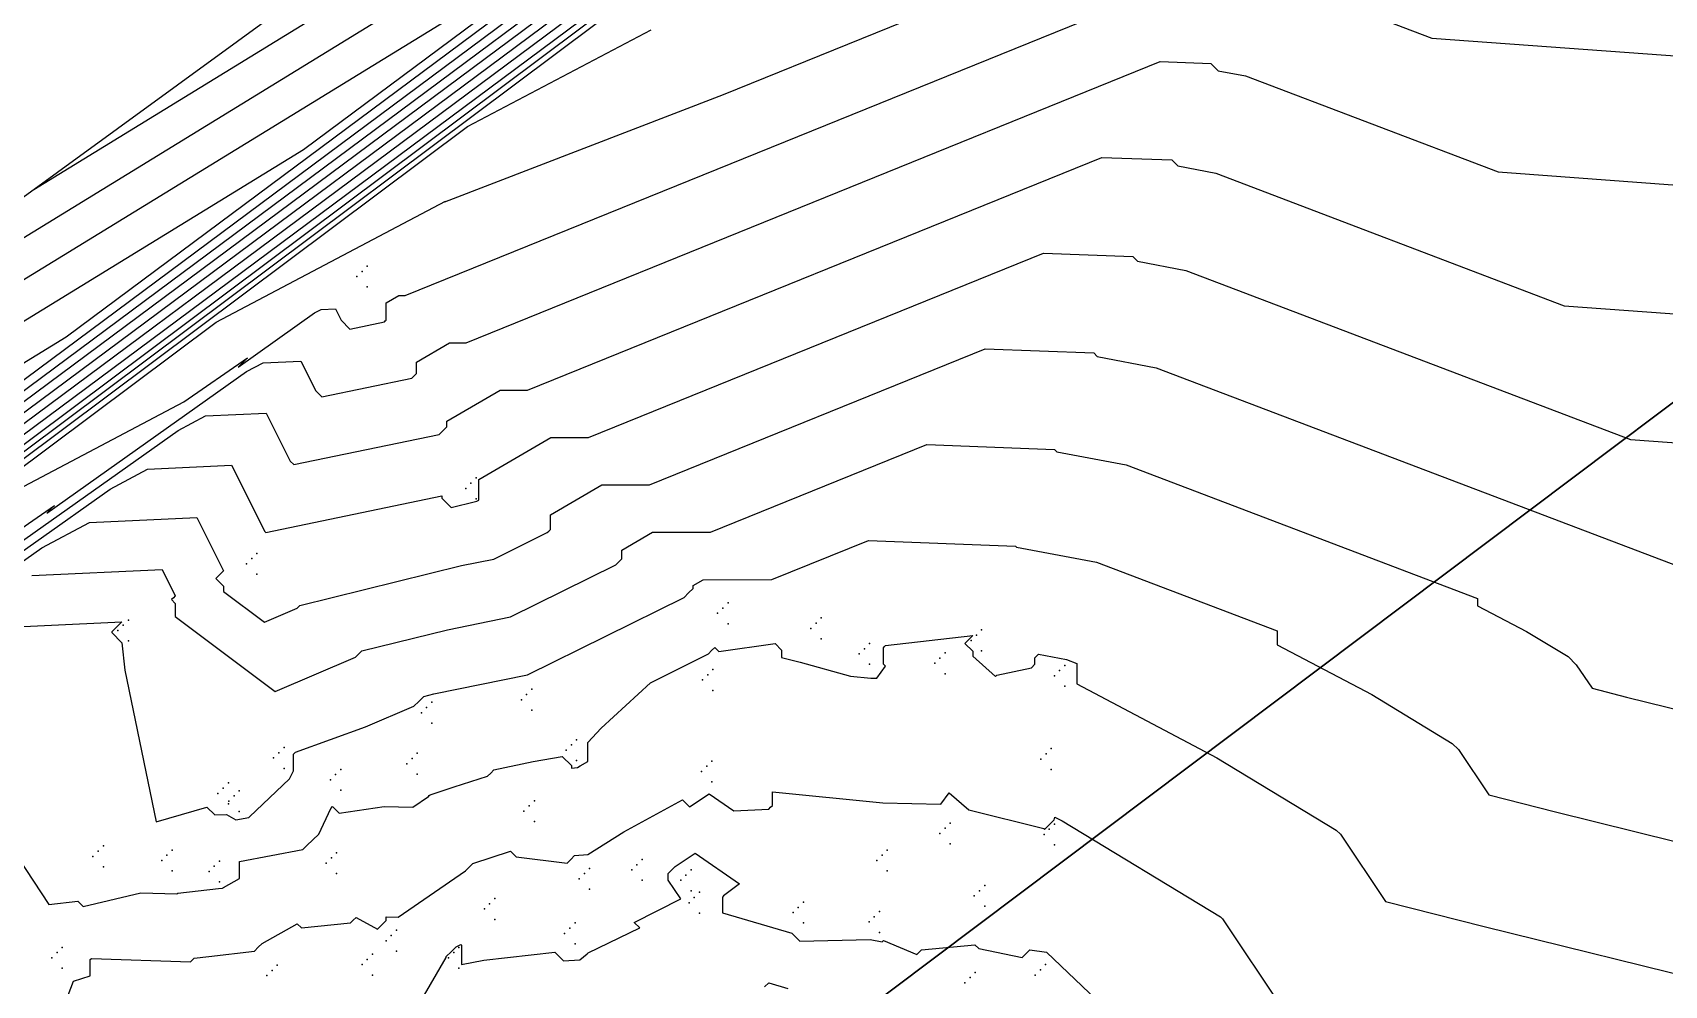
# Model space of a CAD drawing. Header units: metres. Extents: x 419582 to 423558, y 4805372 to 4807539.
# Drawn here: x 422916.14 to 422947.49, y 4807351.34 to 4807369.65 of the extents above; entities that cross this region are included whole.
import ezdxf

# ---------------------------------------------------------------- set-up
doc = ezdxf.new("R2010")
doc.units = ezdxf.units.M
for name, color, linetype in [('C-TINN', 4, 'Continuous'), ('C-TINN-BNDY', 110, 'Continuous'), ('C-TOPO-MAJR', 9, 'Continuous'), ('C-TOPO-MINR', 8, 'Continuous')]:
    doc.layers.add(name, color=color, linetype=linetype)

msp = doc.modelspace()

# ---------------------------------------------------------------- linework, layer by layer
at = {"color": 31, "lineweight": 30, "true_color": 0xffbd7a, "elevation": 1718.013}
msp.add_lwpolyline([(423449.834, 4807399.592), (423130.593, 4807500.114), (421950.92, 4806612.998), (421795.045, 4806430.988), (421305.015, 4806147.038), (421305.015, 4806147.038), (420630.083, 4805770.97), (419765.157, 4805549.54), (419617.356, 4805580.088)], dxfattribs=at)
at = {"layer": 'C-TINN', "color": 4, "linetype": 'Continuous', "lineweight": -3}
for p in [(422922.47, 4807365.06, 1729.38), (422922.57, 4807365.16, 1729.38), (422922.37, 4807364.96, 1729.38), (422922.57, 4807364.76, 1729.38), (422924.46, 4807360.89, 1732.96), (422924.56, 4807360.99, 1732.96), (422924.66, 4807361.09, 1732.96), (422924.66, 4807360.69, 1732.96), (422920.45, 4807359.64, 1733.31), (422920.25, 4807359.44, 1733.31), (422920.35, 4807359.54, 1733.31), (422920.45, 4807359.24, 1733.31), (422929.3, 4807358.49, 1736.49), (422929.4, 4807358.59, 1736.49), (422929.5, 4807358.69, 1736.49), (422931.29, 4807358.4, 1736.81), (422917.78, 4807358.16, 1735.97), (422917.88, 4807358.26, 1735.97), (422917.98, 4807358.36, 1735.97), (422929.5, 4807358.29, 1736.49), (422931.09, 4807358.2, 1736.81), (422931.19, 4807358.3, 1736.81), (422934.27, 4807358.07, 1736.87), (422934.37, 4807358.17, 1736.87), (422917.98, 4807357.96, 1735.97), (422931.29, 4807358, 1736.81), (422932.12, 4807357.81, 1736.89), (422932.22, 4807357.91, 1736.89), (422934.17, 4807357.97, 1736.87), (422934.37, 4807357.77, 1736.87), (422932.02, 4807357.71, 1736.89), (422932.22, 4807357.51, 1736.89), (422933.47, 4807357.53, 1737.41), (422933.57, 4807357.63, 1737.41), (422933.67, 4807357.73, 1737.41), (422935.97, 4807357.49, 1737.06), (422929.01, 4807357.21, 1737.33), (422929.11, 4807357.31, 1737.33), (422929.21, 4807357.41, 1737.33), (422933.67, 4807357.33, 1737.41), (422935.77, 4807357.29, 1737.06), (422935.87, 4807357.39, 1737.06), (422925.53, 4807356.83, 1736.25), (422925.63, 4807356.93, 1736.25), (422925.73, 4807357.03, 1736.25), (422929.21, 4807357.01, 1737.33), (422935.97, 4807357.09, 1737.06), (422923.61, 4807356.58, 1736.13), (422923.71, 4807356.68, 1736.13), (422923.81, 4807356.78, 1736.13), (422925.73, 4807356.63, 1736.25), (422923.81, 4807356.38, 1736.13), (422920.97, 4807355.91, 1735.81), (422926.49, 4807355.96, 1736.92), (422926.59, 4807356.06, 1736.92), (422935.71, 4807355.89, 1737.42), (422920.77, 4807355.71, 1735.81), (422920.87, 4807355.81, 1735.81), (422923.33, 4807355.6, 1736.7), (422923.43, 4807355.7, 1736.7), (422923.53, 4807355.8, 1736.7), (422926.39, 4807355.86, 1736.92), (422926.59, 4807355.66, 1736.92), (422929.19, 4807355.65, 1737.8), (422935.51, 4807355.69, 1737.42), (422935.61, 4807355.79, 1737.42), (422920.97, 4807355.51, 1735.81), (422921.86, 4807355.29, 1736.75), (422921.96, 4807355.39, 1736.75), (422922.06, 4807355.49, 1736.75), (422923.53, 4807355.4, 1736.7), (422928.99, 4807355.45, 1737.8), (422929.09, 4807355.55, 1737.8), (422929.19, 4807355.25, 1737.8), (422935.71, 4807355.49, 1737.42), (422919.7, 4807355.03, 1735.79), (422919.8, 4807355.13, 1735.79), (422919.9, 4807355.23, 1735.79), (422920.01, 4807354.98, 1735.82), (422920.11, 4807355.08, 1735.82), (422922.06, 4807355.09, 1736.75), (422919.9, 4807354.83, 1735.79), (422919.91, 4807354.88, 1735.82), (422920.11, 4807354.68, 1735.82), (422925.58, 4807354.69, 1737.57), (422925.68, 4807354.79, 1737.57), (422925.78, 4807354.89, 1737.57), (422925.78, 4807354.49, 1737.57), (422933.67, 4807354.36, 1738.15), (422933.77, 4807354.46, 1738.15), (422935.67, 4807354.34, 1738.05), (422935.77, 4807354.44, 1738.05), (422917.5, 4807354.02, 1736.18), (422933.57, 4807354.26, 1738.15), (422933.77, 4807354.06, 1738.15), (422935.57, 4807354.24, 1738.05), (422935.77, 4807354.04, 1738.05), (422917.3, 4807353.82, 1736.18), (422917.4, 4807353.92, 1736.18), (422918.62, 4807353.74, 1736.66), (422918.72, 4807353.84, 1736.66), (422918.82, 4807353.94, 1736.66), (422919.73, 4807353.73, 1736.9), (422921.78, 4807353.69, 1737.43), (422921.88, 4807353.79, 1737.43), (422921.98, 4807353.89, 1737.43), (422927.85, 4807353.76, 1738.42), (422932.36, 4807353.74, 1738.38), (422932.46, 4807353.84, 1738.38), (422932.56, 4807353.94, 1738.38), (422917.5, 4807353.62, 1736.18), (422918.82, 4807353.54, 1736.66), (422919.53, 4807353.53, 1736.9), (422919.63, 4807353.63, 1736.9), (422921.98, 4807353.49, 1737.43), (422926.64, 4807353.39, 1738.16), (422926.74, 4807353.49, 1738.16), (422926.84, 4807353.59, 1738.16), (422927.65, 4807353.56, 1738.42), (422927.75, 4807353.66, 1738.42), (422928.69, 4807353.46, 1739.28), (422928.79, 4807353.56, 1739.28), (422932.56, 4807353.54, 1738.38), (422919.73, 4807353.33, 1736.9), (422926.84, 4807353.19, 1738.16), (422927.85, 4807353.36, 1738.42), (422928.59, 4807353.36, 1739.28), (422928.79, 4807353.16, 1739.28), (422928.95, 4807353.13, 1739.12), (422934.23, 4807353.06, 1738.68), (422934.33, 4807353.16, 1738.68), (422934.43, 4807353.26, 1738.68), (422924.82, 4807352.81, 1738.51), (422924.92, 4807352.91, 1738.51), (422925.02, 4807353.01, 1738.51), (422928.75, 4807352.93, 1739.12), (422928.85, 4807353.03, 1739.12), (422930.75, 4807352.74, 1738.63), (422930.85, 4807352.84, 1738.63), (422930.95, 4807352.94, 1738.63), (422932.41, 4807352.76, 1738.86), (422934.43, 4807352.86, 1738.68), (422925.02, 4807352.61, 1738.51), (422926.46, 4807352.44, 1738.87), (422926.56, 4807352.54, 1738.87), (422928.95, 4807352.73, 1739.12), (422930.95, 4807352.54, 1738.63), (422932.21, 4807352.56, 1738.86), (422932.31, 4807352.66, 1738.86), (422922.93, 4807352.2, 1738.12), (422923.03, 4807352.3, 1738.12), (422923.13, 4807352.4, 1738.12), (422926.36, 4807352.34, 1738.87), (422926.56, 4807352.14, 1738.87), (422932.41, 4807352.36, 1738.86), (422916.51, 4807351.87, 1737.85), (422916.61, 4807351.97, 1737.85), (422916.71, 4807352.07, 1737.85), (422922.57, 4807351.84, 1738.48), (422922.67, 4807351.94, 1738.48), (422923.13, 4807352, 1738.12), (422924.13, 4807351.87, 1739.04), (422924.23, 4807351.97, 1739.04), (422924.33, 4807352.07, 1739.04), (422916.71, 4807351.67, 1737.85), (422920.64, 4807351.53, 1738.39), (422920.74, 4807351.63, 1738.39), (422920.84, 4807351.73, 1738.39), (422922.47, 4807351.74, 1738.48), (422922.67, 4807351.54, 1738.48), (422924.33, 4807351.67, 1739.04), (422934.15, 4807351.49, 1739.18), (422934.25, 4807351.59, 1739.18), (422935.4, 4807351.54, 1739.11), (422935.5, 4807351.64, 1739.11), (422935.6, 4807351.74, 1739.11), (422934.05, 4807351.39, 1739.18)]:
    msp.add_point(p, dxfattribs=at)
at = {"layer": 'C-TINN-BNDY', "color": 110, "linetype": 'Continuous', "lineweight": -3, "flags": 128}
msp.add_lwpolyline([(422687.35, 4807196.06), (422733.46, 4807229.97), (422816.89, 4807294.32), (422970.41, 4807406.15), (423032.94, 4807452.91), (423105.4, 4807508.16), (423127.06, 4807514.05), (423134.81, 4807515.9), (423155.26, 4807511.44), (423220.21, 4807493.91)], dxfattribs=at)
at = {"layer": 'C-TOPO-MAJR', "color": 9, "linetype": 'Continuous', "lineweight": -3, "flags": 128}
for points, elevation in [([(422881.2062112932, 4807341.170455374), (422912.2246420104, 4807360.198269323), (422950.1996835821, 4807388.438358209), (422950.1758626866, 4807388.414537313), (422950.1520417911, 4807388.390716419), (422950.1996835821, 4807388.343074627), (422952.2837655172, 4807382.831206897), (422958.7102545656, 4807377.363010515), (422968.9575022957, 4807369.47630854), (422968.9644811754, 4807369.46932966), (422969.2741463415, 4807369.283414634), (422969.2839024391, 4807369.273658536), (422969.2839024391, 4807368.893170731), (422974.3689626934, 4807364.489517744), (422977.6840516605, 4807363.874863468), (422977.6840516605, 4807363.580546126), (422975.9682384533, 4807361.140912998), (422979.8571743742, 4807362.602218923), (423080.256073487, 4807398.152817003)], 1720), ([(422916.1606739526, 4807366.632659381), (422935.0245471788, 4807378.204433381), (422958.1190865671, 4807395.378656717), (422958.0654149254, 4807395.324985075), (422958.0117432836, 4807395.271313434), (422958.1190865671, 4807395.163970149), (422962.8148, 4807382.745), (422966.1839679026, 4807379.87822911), (422971.5562167126, 4807375.743526171), (422971.6550229568, 4807375.644719927), (422976.0392297818, 4807373.012554557), (422976.1773555841, 4807372.874428755), (422976.1773555841, 4807372.75068036), (422977.8312010919, 4807371.31845314), (422985.776302583, 4807369.845343173), (422985.776302583, 4807369.698627306), (422984.9209774436, 4807368.482481203), (422991.0578532032, 4807370.788472635), (423057.8110086456, 4807394.425331412)], 1715), ([(422878.3886315789, 4807333.070390978), (422914.830755232, 4807360.331055505), (422919.0481785715, 4807362.554892858), (422920.269710145, 4807363.400837359), (422920.1796940418, 4807363.310821256), (422920.0896779388, 4807363.220805153), (422921.557693857, 4807364.260704935), (422921.6810198675, 4807364.326039735), (422921.9569802731, 4807364.339059181), (422922.0670992367, 4807364.120712468), (422922.2355470738, 4807363.952264631), (422922.8973184358, 4807364.089776536), (422922.9146368715, 4807364.107094971), (422922.9319553073, 4807364.124413407), (422922.9319553073, 4807364.455139665), (422923.1743037975, 4807364.59580872), (422923.2976446837, 4807364.59590848), (422938.9230094787, 4807370.930722749)], 1730), ([(422889.4247368421, 4807342.192105263), (422927.6734562212, 4807370.635714286)], 1725), ([(422940.0158918297, 4807370.683831992), (422943.0226798561, 4807369.540665468), (422947.868522484, 4807369.185053533)], 1730), ([(422916.1247284768, 4807359.213456954), (422918.6261760243, 4807359.331471927), (422918.8807142857, 4807358.826766917), (422918.8442481203, 4807358.790300752), (422918.8077819549, 4807358.753834587), (422918.8807142857, 4807358.680902256), (422918.8807142857, 4807358.426766917), (422920.80152, 4807356.98892), (422922.3437588653, 4807357.645886525), (422922.4036879433, 4807357.705815603), (422922.4636170213, 4807357.765744681), (422924.1129968454, 4807358.173785489), (422925.3234650456, 4807358.420577507), (422927.3414730878, 4807359.418611898), (422927.3992634561, 4807359.476402266), (422927.4570538243, 4807359.534192635), (422927.4570538243, 4807359.703031162), (422928.047721519, 4807360.045879044), (422929.1657469717, 4807360.046783311), (422933.3187440758, 4807361.730485782), (422935.7736, 4807361.6372), (422935.8176, 4807361.5932), (422937.150529344, 4807361.339758343), (422943.9006709265, 4807358.773386582), (422943.9006709265, 4807358.636645367), (422944.8385679612, 4807358.141456311), (422945.637578125, 4807357.657363282), (422945.79578125, 4807357.499160157), (422946.0977675276, 4807357.048671586), (422946.759340176, 4807356.880351907), (422948.3497392438, 4807356.487574968)], 1735), ([(422930.2026126126, 4807351.310900901), (422930.2818918919, 4807351.39018018), (422930.64725, 4807351.284375)], 1740)]:
    msp.add_lwpolyline(points, dxfattribs=dict(at, elevation=elevation))
at = {"layer": 'C-TOPO-MINR', "color": 8, "linetype": 'Continuous', "lineweight": -3, "flags": 128}
for points, elevation in [([(422888.1971038251, 4807346.262896175), (422916.7846230441, 4807363.799502134), (422951.7835641791, 4807389.826417911), (422951.7537731343, 4807389.796626866), (422951.7239820895, 4807389.766835821), (422951.7835641791, 4807389.707253732), (422954.3899724138, 4807382.813965518), (422960.2049972329, 4807377.866054233), (422969.4772451791, 4807370.729752067), (422969.5025895317, 4807370.704407713), (422970.6271630295, 4807370.029242619), (422970.662593068, 4807369.993812581), (422970.662593068, 4807369.664672657), (422975.0614103731, 4807365.855304822), (422979.3025018451, 4807365.068959409), (422979.3025018451, 4807364.804162362), (422977.7587862514, 4807362.609226638), (422982.09731014, 4807364.239469665), (423075.7670605187, 4807397.407319885)], 1719), ([(422895.187996357, 4807351.355336976), (422921.3446040777, 4807367.400734946), (422953.3674447761, 4807391.214477613), (422953.3316835821, 4807391.178716418), (422953.2959223881, 4807391.142955224), (422953.3674447761, 4807391.071432836), (422956.4961793103, 4807382.796724138), (422961.6997399004, 4807378.369097953), (422969.9969880625, 4807371.983195593), (422970.040697888, 4807371.939485767), (422971.9801797176, 4807370.775070603), (422972.0412836971, 4807370.713966624), (422972.0412836971, 4807370.436174583), (422975.7538580528, 4807367.221091902), (422980.9209520295, 4807366.263055351), (422980.9209520295, 4807366.027778598), (422979.5493340494, 4807364.077540279), (422984.3374459058, 4807365.876720408), (423071.2780475505, 4807396.661822767)], 1718), ([(422902.1788888889, 4807356.447777778), (422925.9045851114, 4807371.001967758), (422954.9513253731, 4807392.602537313), (422954.9095940298, 4807392.56080597), (422954.8678626866, 4807392.519074627), (422954.9513253731, 4807392.435611941), (422958.6023862069, 4807382.779482759), (422963.1944825678, 4807378.872141671), (422970.5167309458, 4807373.236639119), (422970.5788062442, 4807373.17456382), (422973.3331964057, 4807371.520898588), (422973.419974326, 4807371.434120668), (422973.419974326, 4807371.207676508), (422976.4463057325, 4807368.586878981), (422982.5394022141, 4807367.457151292), (422982.5394022141, 4807367.251394834), (422981.3398818475, 4807365.545853921), (422986.5775816716, 4807367.51397115), (423066.7890345822, 4807395.916325648)], 1717), ([(422909.1697814207, 4807361.54021858), (422930.4645661451, 4807374.60320057), (422956.5352059701, 4807393.990597015), (422956.4875044776, 4807393.942895522), (422956.4398029851, 4807393.89519403), (422956.5352059701, 4807393.799791045), (422960.7085931035, 4807382.762241379), (422964.6892252352, 4807379.37518539), (422971.0364738292, 4807374.490082645), (422971.1169146005, 4807374.409641873), (422974.6862130937, 4807372.266726572), (422974.7986649551, 4807372.154274711), (422974.7986649551, 4807371.979178434), (422977.1387534122, 4807369.95266606), (422984.1578523985, 4807368.651247232), (422984.1578523985, 4807368.47501107), (422983.1304296455, 4807367.014167562), (422988.8177174374, 4807369.151221893), (423062.3000216138, 4807395.170828531)], 1716), ([(422874.2153187614, 4807336.078014572), (422907.6646609767, 4807356.597036511), (422948.6158029851, 4807387.050298508)], 1721), ([(422867.2244262295, 4807330.98557377), (422903.1046799431, 4807352.995803699), (422947.0319223881, 4807385.662238806)], 1722), ([(422860.2335336976, 4807325.89313297), (422898.5446989094, 4807349.394570887), (422945.448041791, 4807384.274179105)], 1723), ([(422853.2426411657, 4807320.800692168), (422893.9847178758, 4807345.793338075), (422943.7195391705, 4807382.778571429)], 1724), ([(422884.8647558084, 4807338.590872452), (422911.6273732719, 4807358.492857143), (422934.1646951775, 4807375.351983622)], 1726), ([(422875.9044210526, 4807331.351593985), (422919.6642402184, 4807364.086287534), (422924.0723747681, 4807366.410686457), (422924.0653246753, 4807366.403636363), (422924.0582745826, 4807366.396586271), (422929.41, 4807368.459603961), (422940.0438625593, 4807372.770770142)], 1729), ([(422880.3047747748, 4807334.98963964), (422895.5812903226, 4807346.350000001), (422929.3312101911, 4807371.596751593)], 1727), ([(422879.5352073733, 4807334.207142857), (422924.4977252047, 4807367.841519563), (422928.0259925789, 4807369.701966605)], 1728), ([(422880.8728421053, 4807334.78918797), (422909.9972702457, 4807356.575823476), (422913.3678214286, 4807358.353107143), (422916.5595652174, 4807360.563478261), (422916.4856521739, 4807360.489565217), (422916.4117391304, 4807360.415652174), (422920.2475226586, 4807363.132809668), (422920.5697615894, 4807363.303523179), (422921.2908194234, 4807363.33754173), (422921.5785496183, 4807362.7670229), (422921.6961068703, 4807362.649465648), (422923.4252513967, 4807363.008770949), (422923.4705027933, 4807363.054022347), (422923.5157541899, 4807363.099273743), (422923.5157541899, 4807363.318268157), (422924.1489873418, 4807363.685822785), (422924.4712651413, 4807363.686083445), (422937.8021563981, 4807369.090675355), (422938.7759529412, 4807369.053670588), (422938.9140705882, 4807368.915552941), (422939.4428193326, 4807368.815017262), (422944.2942625899, 4807366.970521583), (422947.9070663812, 4807366.705396146)], 1731), ([(422883.3570526316, 4807336.507984962), (422905.1637852594, 4807352.820591447), (422907.6874642857, 4807354.151321429), (422912.8494202899, 4807357.726119163), (422912.791610306, 4807357.668309178), (422912.7338003221, 4807357.610499195), (422918.9373514602, 4807362.004914401), (422919.4585033113, 4807362.281006622), (422920.6246585736, 4807362.33602428), (422921.09, 4807361.413333333), (422921.1566666667, 4807361.346666667), (422923.9531843576, 4807361.927765363), (422924.0263687151, 4807362.000949721), (422924.0995530726, 4807362.074134078), (422924.0995530726, 4807362.181396648), (422925.1236708861, 4807362.77583685), (422925.6448855989, 4807362.776258412), (422936.6813033175, 4807367.250627962), (422938.0253647059, 4807367.199552941), (422938.1399529412, 4807367.084964707), (422938.8697468354, 4807366.946202532), (422945.5658453238, 4807364.400377698), (422947.9456102784, 4807364.225738758)], 1732), ([(422909.0558615137, 4807354.805346216), (422917.6271802618, 4807360.877019133), (422918.3472450331, 4807361.258490066), (422919.9584977238, 4807361.334506828), (422920.6014503817, 4807360.059643766), (422920.6172264631, 4807360.043867684), (422924.0017142858, 4807360.747142857), (422924.0017142858, 4807360.701428571), (422924.1788571429, 4807360.524285715), (422924.6492744479, 4807360.640662461), (422924.6730091185, 4807360.64550152), (422924.7125779036, 4807360.665070822), (422924.7137110481, 4807360.666203966), (422924.7148441926, 4807360.667337111), (422924.7148441926, 4807361.062804532), (422926.0983544304, 4807361.865850914), (422926.8185060565, 4807361.866433378), (422935.560450237, 4807365.410580569), (422937.2747764706, 4807365.345435294), (422937.3658352941, 4807365.254376471), (422938.2966743383, 4807365.077387802), (422946.8374280576, 4807361.830233813), (422947.9841541756, 4807361.746081371)], 1733), ([(422905.3779227053, 4807352.000193236), (422916.3170090634, 4807359.749123867), (422917.2359867549, 4807360.23597351), (422919.2923368741, 4807360.332989378), (422919.8092857143, 4807359.307969925), (422919.7352255639, 4807359.233909775), (422919.6611654135, 4807359.159849624), (422919.8092857143, 4807359.011729323), (422919.8092857143, 4807358.907969925), (422920.59352, 4807358.32092), (422921.2231914893, 4807358.589148937), (422921.2476595745, 4807358.613617022), (422921.2721276596, 4807358.638085106), (422924.3811356467, 4807359.407223975), (422924.998237082, 4807359.533039514), (422926.0270254957, 4807360.04184136), (422926.0564872521, 4807360.071303116), (422926.0859490085, 4807360.100764873), (422926.0859490085, 4807360.382917847), (422927.0730379747, 4807360.955864979), (422927.9921265141, 4807360.956608345), (422934.4395971564, 4807363.570533176), (422936.5241882353, 4807363.491317647), (422936.591717647, 4807363.423788236), (422937.7236018412, 4807363.208573073), (422947.7505111821, 4807359.396389777)], 1734), ([(422915.0134701987, 4807358.190940398), (422917.855, 4807358.325), (422917.758125, 4807358.228124999), (422917.66125, 4807358.131250001), (422917.66125, 4807358.11875), (422917.855, 4807357.925), (422917.9114285714, 4807357.397142857), (422918.5153846154, 4807354.486153846), (422919.4875862069, 4807354.766896552), (422919.6393103448, 4807354.615172414), (422919.8678378378, 4807354.621891892), (422920.0466666666, 4807354.521666666), (422920.2967080745, 4807354.56931677), (422920.3078881988, 4807354.580496894), (422921.076728395, 4807355.308271605), (422921.149893617, 4807355.465531914), (422921.149893617, 4807355.784680851), (422921.170106383, 4807355.804893618), (422921.1903191489, 4807355.825106383), (422922.5375, 4807356.3078125), (422923.4643262411, 4807356.702624113), (422923.5597163121, 4807356.798014184), (422923.655106383, 4807356.893404256), (422923.8448580442, 4807356.940347004), (422925.6486930091, 4807357.308115502), (422928.6559206799, 4807358.795382436), (422928.7420396601, 4807358.881501417), (422928.8281586402, 4807358.967620397), (422928.8281586402, 4807359.023144476), (422929.0224050633, 4807359.135893108), (422930.3393674293, 4807359.136958278), (422932.1978909952, 4807359.890438389), (422935.0230117647, 4807359.783082353), (422935.0434823529, 4807359.762611764), (422936.5774568469, 4807359.470943614), (422940.0508306709, 4807358.150383387), (422940.0508306709, 4807357.885846646), (422941.8652669903, 4807356.927864078), (422943.411015625, 4807355.991347657), (422943.53015625, 4807355.872207032), (422944.1143726937, 4807355.000701107), (422945.3942375366, 4807354.675073314), (422948.4709908735, 4807353.915215124)], 1736), ([(422914.1167058824, 4807356.442235294), (422916.44925, 4807352.892375), (422917.0102994012, 4807352.960718563), (422917.1120958084, 4807352.858922156), (422918.2171428571, 4807353.12), (422918.90994709, 4807353.097460317), (422918.9279365079, 4807353.115449735), (422919.7112121212, 4807353.19969697), (422919.7910738255, 4807353.209194631), (422919.7977852349, 4807353.215906041), (422919.8044966443, 4807353.22261745), (422920.1167924528, 4807353.397924528), (422920.1167924528, 4807353.722452831), (422921.3339751553, 4807353.954409938), (422921.4072670807, 4807354.027701863), (422921.6384567901, 4807354.24654321), (422921.8673529412, 4807354.738529412), (422921.904117647, 4807354.775294118), (422922.0305882353, 4807354.648823529), (422922.8930136986, 4807354.779452055), (422923.4454929578, 4807354.766197183), (422923.7438121547, 4807354.970718232), (422923.7603867403, 4807354.987292818), (422923.776961326, 4807355.003867404), (422924.2368965517, 4807355.155172414), (422924.879375, 4807355.358958334), (422924.9397916666, 4807355.419375), (422925.0002083334, 4807355.479791666), (422925.7584090909, 4807355.641363636), (422926.3149230769, 4807355.740615385), (422926.4903076923, 4807355.565230769), (422926.4903076923, 4807355.516), (422926.6061290323, 4807355.526451613), (422926.6572, 4807355.558666667), (422926.8081818182, 4807355.640909091), (422926.8081818182, 4807356.004545454), (422927.062195122, 4807356.284390244), (422928.0077777778, 4807357.155), (422929.1239285714, 4807357.712857143), (422929.1846428571, 4807357.773571429), (422929.2453571429, 4807357.834285715), (422929.3239285714, 4807357.755714286), (422930.4030769231, 4807357.911346154), (422930.53, 4807357.784423077), (422930.53, 4807357.638269231), (422930.886969697, 4807357.548989899), (422931.8537362637, 4807357.285164835), (422932.2451006711, 4807357.246442953), (422932.3553174603, 4807357.243730159), (422932.5267307692, 4807357.471923077), (422932.4844230769, 4807357.514230769), (422932.4844230769, 4807357.829615384), (422932.5055769231, 4807357.850769231), (422932.5267307692, 4807357.871923077), (422934.2014814815, 4807358.064074074), (422934.1255555556, 4807357.988148148), (422934.0496296296, 4807357.912222222), (422934.2014814815, 4807357.76037037), (422934.2014814815, 4807357.664074074), (422934.6394545455, 4807357.278363636), (422934.6630909091, 4807357.301999999), (422935.3278947368, 4807357.441578947), (422935.3963157895, 4807357.51), (422935.3963157895, 4807357.636315789), (422935.4647368421, 4807357.704736842), (422936.0043843498, 4807357.602128884), (422936.2009904153, 4807357.527380192), (422936.2009904153, 4807357.135047923), (422938.8919660194, 4807355.714271845), (422941.184453125, 4807354.325332032), (422941.26453125, 4807354.245253907), (422942.1309778598, 4807352.952730627), (422944.0291348973, 4807352.469794721), (422948.5922425032, 4807351.34285528)], 1737), ([(422916.8198214286, 4807351.155714286), (422916.9284210526, 4807351.42), (422917.2478571429, 4807351.522142857), (422917.2478571429, 4807351.836428571), (422917.2692857143, 4807351.857857144), (422919.1744973545, 4807351.795873016), (422919.2453968254, 4807351.866772487), (422919.5233333333, 4807351.896666666), (422920.4018120805, 4807352.00114094), (422920.4756375839, 4807352.074966443), (422920.5494630873, 4807352.148791946), (422921.221875, 4807352.52625), (422921.303125, 4807352.445), (422922.246, 4807352.54), (422922.3002857143, 4807352.594285714), (422922.3545714286, 4807352.648571429), (422922.7647826087, 4807352.424347826), (422922.8473913044, 4807352.506956521), (422922.93, 4807352.589565217), (422922.93, 4807352.659130435), (422923.1638028169, 4807352.653521127), (422924.456519337, 4807353.539779006), (422924.5283425414, 4807353.61160221), (422924.6001657459, 4807353.683425414), (422925.3238297873, 4807353.921489362), (422925.4323404256, 4807353.812978723), (422926.406779661, 4807353.688305085), (422926.479661017, 4807353.76118644), (422926.5525423729, 4807353.834067796), (422926.8077419355, 4807353.857096775), (422927.4972, 4807354.291999999), (422928.6222580645, 4807354.90483871), (422928.7577419355, 4807354.769354839), (422929.1359459459, 4807355.021621621), (422929.6140963855, 4807354.693373494), (422930.2831034483, 4807354.729310345), (422930.3175862069, 4807354.763793103), (422930.3520689655, 4807354.798275862), (422930.3520689655, 4807355.060344828), (422932.4732885906, 4807354.850469799), (422933.5854761905, 4807354.823095238), (422933.7497297297, 4807355.041756757), (422934.1275342466, 4807354.712739727), (422935.5652380952, 4807354.355079365), (422935.5811111111, 4807354.339206349), (422935.6731746031, 4807354.431269841), (422935.7652380952, 4807354.523333333), (422935.7801010101, 4807354.573838384), (422935.9186650485, 4807354.500679612), (422938.957890625, 4807352.659316407), (422938.99890625, 4807352.618300782), (422940.1475830258, 4807350.904760147)], 1738), ([(422923.482, 4807350.842461539), (422924.0865217391, 4807351.875652174), (422924.0865217391, 4807351.893043478), (422924.1821739131, 4807351.988695652), (422924.277826087, 4807352.084347826), (422924.3669811321, 4807352.125849057), (422924.3820754717, 4807352.110754717), (422924.3820754717, 4807351.740943396), (422924.8076470589, 4807351.827647058), (422926.1737837837, 4807351.976351351), (422926.3386486486, 4807351.811486486), (422926.6496551724, 4807351.834051724), (422926.7922222222, 4807351.946666666), (422926.8033333333, 4807351.957777778), (422926.8144444444, 4807351.968888888), (422927.8028, 4807352.4468), (422927.6988, 4807352.550799999), (422928.5957142857, 4807353.003714286), (422928.3490697675, 4807353.36), (422928.3490697675, 4807353.490232558), (422928.4165116279, 4807353.557674418), (422928.4839534884, 4807353.625116278), (422928.8656756757, 4807353.879729729), (422929.7204615385, 4807353.292923077), (422929.4397959184, 4807353.083469388), (422929.4153061224, 4807353.058979591), (422929.3908163265, 4807353.034489796), (422929.3908163265, 4807352.73244898), (422930.72225, 4807352.346875), (422930.876, 4807352.193125), (422932.2281021898, 4807352.22510949), (422932.4620353982, 4807352.176637168), (422932.4744247787, 4807352.189026549), (422932.4868141593, 4807352.20141593), (422933.1275, 4807351.935625), (422933.17125, 4807351.979375), (422933.215, 4807352.023125), (422934.2428, 4807352.1192), (422934.3148, 4807352.0472), (422935.1518604651, 4807351.877674419), (422935.2262790698, 4807351.952093023), (422935.3006976744, 4807352.026511628), (422935.6176415094, 4807351.978679245), (422936.5775, 4807351.0665)], 1739)]:
    msp.add_lwpolyline(points, dxfattribs=dict(at, elevation=elevation))

doc.saveas('drawing.dxf')
